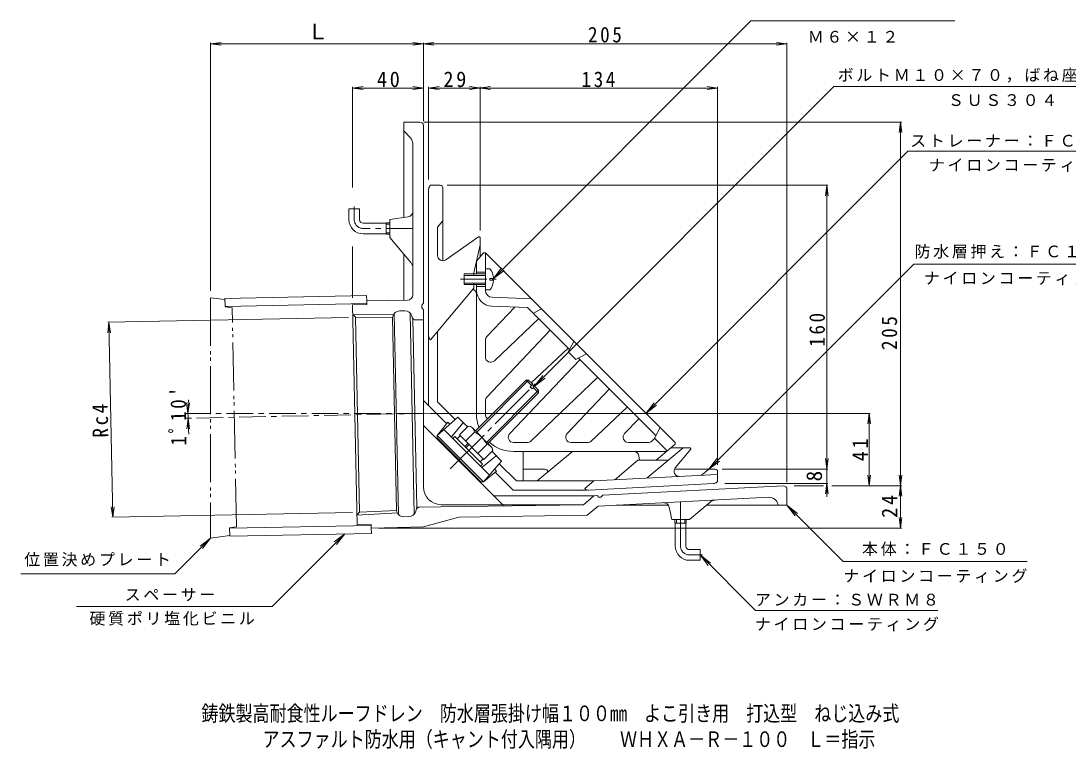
# Model space of a CAD drawing. Units: millimetres, scale not verified. Extents: x -359 to 538, y -413 to 398.
# Drawn here: x -359 to 231, y -413 to -3 of the extents above; entities that cross this region are included whole.
import ezdxf
from ezdxf.enums import TextEntityAlignment as Align

# ---------------------------------------------------------------- set-up
doc = ezdxf.new("R2010")
doc.units = ezdxf.units.MM
doc.header["$LTSCALE"] = 3
for name, pattern in [('CHAIN1', [8, 5, -1, 1, -1]), ('CHAIN2', [12, 9, -1, 1, -1]), ('DOUBLE_CHAIN2', [12.8, 9, -1, 0.6, -0.6, 0.6, -1])]:
    doc.linetypes.add(name, pattern=pattern)
for name, color, linetype, lineweight in [('0-0', 4, 'Continuous', 9), ('0-1', 6, 'Continuous', 5), ('0-2', 3, 'Continuous', 9), ('0-3', 7, 'Continuous', 9), ('0-4', 7, 'Continuous', 9), ('0-5', 7, 'Continuous', 9), ('0-8', 3, 'Continuous', 9), ('0-A', 2, 'Continuous', 9)]:
    doc.layers.add(name, color=color, linetype=linetype, lineweight=lineweight)
doc.layers.add('F-4', color=2, linetype='Continuous')
doc.styles.add('ＭＳ ゴシック', font='')
doc.styles.get('ＭＳ ゴシック').set_extended_font_data('MS Gothic')

msp = doc.modelspace()

# ---------------------------------------------------------------- linework, layer by layer
at = {"layer": '0-0'}
for p, q in [((-143.274, -59.731), (-143.274, -113.5)), ((-134.274, -59.731), (-143.274, -59.731)), ((-139.617, -68.652), (-143.274, -64.731)), ((-132.274, -161.789), (-132.274, -61.731)), ((-138.274, -72.062), (-138.274, -157.103)), ((-140.818, -113.122), (-151.274, -114.731)), ((-151.274, -114.731), (-151.274, -124.731)), ((-139.444, -138.83), (-151.274, -124.731)), ((-143.274, -134.265), (-143.274, -160.144)), ((-172.233, -162.734), (-169.709, -286.709)), ((-133.274, -162.981), (-132.274, -161.789)), ((-172.122, -168.218), (-149.306, -168.466)), ((-170.613, -169.713), (-149.735, -169.94)), ((-149.533, -169.175), (-149.735, -169.94)), ((-147.522, -278.593), (-149.735, -169.94)), ((-146.429, -280.859), (-148.735, -167.631)), ((-142.782, -166.135), (-145.747, -166.196)), ((-137.431, -280.676), (-139.737, -167.448)), ((-138.602, -169.85), (-138.877, -168.958)), ((-136.01, -276.771), (-138.172, -170.606)), ((-136.65, -171.262), (-132.274, -171.262)), ((-132.274, -216.647), (-129.353, -219.569)), ((-132.274, -230.79), (-87.017, -276.047)), ((70.621, -264.789), (-31.056, -270.117)), ((-36.126, -270.383), (-92.681, -270.383)), ((-36.126, -270.383), (-42.085, -275.383)), ((-34.379, -270.291), (-36.126, -270.383)), ((62.456, -271.225), (-33.808, -276.27)), ((-32.329, -271.185), (-33.328, -271.238)), ((-32.329, -271.185), (-31.056, -270.117)), ((72.726, -266.786), (72.726, -275.731)), ((-136.01, -276.771), (-136.633, -279.132)), ((-136.01, -276.771), (-42.085, -275.383)), ((-122.274, -275.383), (-42.085, -275.383)), ((-33.808, -276.27), (-39.863, -281.351)), ((6.047, -275.731), (-23.523, -275.731)), ((6.253, -276.712), (7.726, -283.731)), ((29.362, -273.967), (17.726, -283.731)), ((72.726, -275.731), (27.26, -275.731)), ((67.61, -275.184), (67.726, -275.731)), ((-169.82, -281.225), (-146.96, -280.044)), ((-168.373, -279.67), (-147.522, -278.593)), ((-147.289, -279.349), (-147.522, -278.593)), ((-140.42, -282.111), (-143.385, -282.172)), ((-112.274, -282.421), (-132.274, -287.947)), ((-112.274, -282.421), (-39.863, -281.351)), ((-161.71, -286.546), (-169.709, -286.709)), ((-161.71, -286.546), (-161.67, -288.545)), ((-161.67, -288.545), (-132.274, -287.947)), ((7.726, -283.731), (17.726, -283.731))]:
    msp.add_line(p, q, dxfattribs=at)
at = {"layer": '0-0', "linetype": 'CHAIN1'}
for p, q in [((-138.274, -119.731), (-166.274, -119.731)), ((-125.194, -223.789), (-266.087, -226.658)), ((-132.274, -223.933), (-266.039, -223.933))]:
    msp.add_line(p, q, dxfattribs=at)
at = {"layer": '0-0', "linetype": 'CHAIN2'}
for p, q in [((-117.192, -255.21), (-69.228, -207.246)), ((12.726, -298.731), (12.726, -273.831))]:
    msp.add_line(p, q, dxfattribs=at)
at = {"layer": '0-0'}
for points in [[(-141.213, -160.102), (-164.276, -160.572), (-164.235, -162.571), (-172.233, -162.734)], [(-133.274, -162.981), (-133.274, -164.481), (-132.274, -165.481), (-132.274, -265.383)], [(-172.122, -168.218), (-170.613, -169.713), (-168.373, -279.67), (-169.82, -281.225)]]:
    msp.add_lwpolyline(points, dxfattribs=at)
for centre, radius, start, end in [((-134.274, -61.731), 2, 0, 90), ((-143.274, -72.062), 5, 0, 42.99947), ((-141.274, -110.157), 3, 278.74631, 0), ((-143.274, -142.044), 5, 0, 39.99959), ((-141.274, -157.103), 3, 271.1664, 0), ((-132.274, -163.345), 1, 140.0047, 180), ((-132.274, -164.067), 1, 180, 224.99397), ((-133.274, -165.895), 1, 0, 44.99397), ((-133.274, -161.425), 1, 320.0047, 0), ((-145.665, -170.195), 4, 91.16612, 165.22083), ((-142.7, -170.134), 4, 17.11139, 91.16612), ((-136.691, -169.262), 2, 197.11024, 271.16685), ((-122.274, -265.383), 10, 180, 270), ((70.726, -266.786), 2, 0, 92.99921), ((-34.352, -270.791), 0.5, 3.01041, 92.99921), ((-33.354, -270.738), 0.5, 183.0107, 272.99905), ((62.718, -276.218), 5, 11.93828, 92.99974), ((-134.465, -278.753), 2, 90.63733, 165.22083), ((3.317, -277.328), 3, 11.84943, 93.00011), ((32.576, -277.797), 5, 93.00032, 130.00017), ((-143.466, -278.172), 4, 197.11092, 271.16684), ((-140.501, -278.112), 4, 271.16684, 345.22014)]:
    msp.add_arc(centre, radius, start, end, dxfattribs=at)
at = {"layer": '0-1'}
for p, q in [((-129.353, -97.652), (-129.353, -219.569)), ((-128.651, -95.723), (-128.353, -95.368)), ((-122.853, -95.368), (-128.353, -95.368)), ((-121.353, -96.868), (-121.353, -137.911)), ((-121.353, -115.368), (-124.353, -118.943)), ((-124.353, -134.911), (-124.353, -118.943)), ((-119.632, -137.368), (-101.14, -124.419)), ((-100.353, -128.868), (-103.853, -144.65)), ((-100.353, -124.828), (-100.353, -135.751)), ((-103.853, -144.65), (-103.853, -146.238)), ((-103.853, -153.368), (-128.353, -182.566)), ((-103.853, -150.498), (-103.853, -153.368)), ((-128.651, -182.211), (-128.353, -182.566)), ((-124.353, -217.498), (-124.353, -177.799)), ((-124.353, -217.498), (-114.418, -227.432)), ((-129.353, -219.569), (-119.202, -229.72)), ((-112.913, -226.109), (-124.58, -236.362)), ((-118.569, -228.938), (-124.578, -236.361)), ((-118.569, -228.938), (-117.429, -230.078)), ((-109.856, -229.166), (-116.574, -237.298)), ((-112.913, -226.109), (-107.468, -231.554)), ((-120.816, -233.055), (-95.109, -258.762)), ((-124.58, -236.362), (-124.58, -237.777)), ((-124.58, -236.364), (-98.417, -262.525)), ((-124.58, -237.777), (-99.831, -262.525)), ((-91.22, -247.802), (-99.352, -254.519)), ((-76.081, -262.019), (-76.081, -245.368)), ((-48.236, -245.368), (-68.081, -262.019)), ((14.147, -243.368), (-6.077, -260.338)), ((18.075, -243.368), (7.264, -243.368)), ((9.756, -254.56), (18.458, -244.189)), ((-89.487, -252.364), (-79.831, -262.019)), ((-11.353, -250.368), (-24.378, -261.297)), ((5.077, -250.368), (-11.353, -250.368)), ((-90.992, -256.515), (-98.415, -262.523)), ((-90.992, -256.515), (-92.133, -255.375)), ((-91.774, -257.148), (-81.623, -267.298)), ((-63.78, -255.368), (-76.081, -255.368)), ((-62.28, -256.868), (-62.28, -257.152)), ((-36.158, -262.019), (33.647, -258.361)), ((32.147, -255.368), (9.271, -255.368)), ((28.647, -255.368), (24.509, -258.84)), ((33.647, -256.868), (33.647, -262.366)), ((-98.417, -262.525), (-99.831, -262.525)), ((-36.158, -262.019), (-79.831, -262.019)), ((-39.049, -267.178), (31.372, -263.487)), ((33.143, -262.789), (33.647, -262.366)), ((-81.623, -267.298), (-41.353, -267.298))]:
    msp.add_line(p, q, dxfattribs=at)
at = {"layer": '0-1', "linetype": 'DOUBLE_CHAIN2'}
msp.add_line((-40.259, -267.241), (-42.733, -267.371), dxfattribs=at)
at = {"layer": '0-1'}
for points in [[(-93.608, -245.414), (-88.164, -250.858), (-98.417, -262.525)], [(-41.135, -266.48), (-41.353, -266.297), (-36.261, -262.025)]]:
    msp.add_lwpolyline(points, dxfattribs=at)
for centre, radius, start, end in [((-126.353, -97.652), 3, 139.99997, 180), ((-122.853, -96.868), 1.5, 0, 90), ((-100.853, -124.828), 0.5, 0, 125.00484), ((-121.353, -134.911), 3, 180, 305.00085), ((-126.353, -180.282), 3, 180, 220.00003), ((18.075, -243.868), 0.5, 319.99725, 90), ((5.077, -248.368), 2, 270, 310.0004), ((-63.78, -256.868), 1.5, 0, 90), ((12.054, -256.488), 3, 139.9996, 273.00014), ((32.147, -256.868), 1.5, 0, 90), ((31.215, -260.491), 3, 272.99916, 310.00003), ((-39.206, -264.182), 3, 229.99997, 273.00014)]:
    msp.add_arc(centre, radius, start, end, dxfattribs=at)
at = {"layer": '0-2'}
for p, q in [((-102.428, -138.224), (-98.353, -133.368)), ((-98.353, -133.368), (-97.353, -133.368)), ((-97.353, -154.519), (-97.353, -133.368)), ((-97.353, -133.368), (9.647, -240.368)), ((-102.353, -138.135), (-102.353, -145.368)), ((-102.353, -144.368), (-97.353, -144.368)), ((-102.353, -224.368), (-102.353, -151.368)), ((-102.353, -152.368), (-97.353, -152.368)), ((-93.507, -158.516), (-71.353, -159.368)), ((-80.732, -164.011), (-96.529, -180.657)), ((-65.696, -165.025), (-70.292, -167.5)), ((-67.28, -170.512), (-92.288, -194.243)), ((-60.731, -177.061), (-96.529, -214.784)), ((-97.353, -192.067), (-97.353, -182.722)), ((-71.587, -206.624), (-50.663, -187.129)), ((-83.614, -235.303), (-44.114, -193.678)), ((-40.317, -190.404), (-46.292, -193.621)), ((-44.913, -192.878), (-1.313, -236.479)), ((-34.046, -203.746), (-71.769, -239.544)), ((-27.497, -210.295), (-51.228, -235.303)), ((-97.353, -224.453), (-97.353, -216.849)), ((-17.429, -220.363), (-37.641, -239.544)), ((-10.88, -226.912), (-18.842, -235.303)), ((-81.438, -240.368), (-73.834, -240.368)), ((-49.052, -240.368), (-39.707, -240.368)), ((-16.666, -240.368), (-5.579, -240.368)), ((-1.9, -238.013), (-3.514, -239.544)), ((9.647, -241.368), (-1.079, -250.368)), ((9.647, -240.368), (9.647, -241.368)), ((-81.353, -245.368), (4.88, -245.368)), ((-10.871, -247.78), (-10.353, -250.368)), ((-10.353, -250.368), (-1.079, -250.368))]:
    msp.add_line(p, q, dxfattribs=at)
at = {"layer": '0-2', "linetype": 'CHAIN1'}
msp.add_line((-111.452, -148.368), (-91.291, -148.368), dxfattribs=at)
at = {"layer": '0-2'}
for points in [[(-93.699, -163.512), (-73.503, -164.289), (-49.863, -187.928)], [(-47.389, -183.332), (-50.606, -189.308), (-46.292, -193.621)], [(1.162, -231.883), (-2.055, -237.858), (5.192, -245.106)]]:
    msp.add_lwpolyline(points, dxfattribs=at)
for centre, radius, start, end in [((-105.353, -156.827), 3, 0, 70.98938), ((-93.353, -154.519), 9, 179.99965, 267.79723), ((-93.353, -154.519), 4, 179.99965, 267.79723), ((-94.353, -182.722), 3, 136.50002, 179.99966), ((-94.353, -192.067), 3, 180.00017, 313.49998), ((-94.353, -216.849), 3, 136.50002, 179.99983), ((-81.353, -224.368), 21, 180, 200.87131), ((-94.353, -224.453), 3, 180, 235.51627), ((-81.438, -237.368), 3, 136.50073, 270), ((-49.052, -237.368), 3, 136.50002, 269.99983), ((-16.666, -237.368), 3, 136.50002, 270), ((-81.353, -224.368), 21, 228.8649, 270), ((-73.834, -237.368), 3, 270.00017, 313.49998), ((-39.707, -237.368), 3, 270.00034, 313.49998), ((-5.579, -237.368), 3, 270.00034, 313.50046), ((-13.812, -248.368), 3, 11.31007, 90)]:
    msp.add_arc(centre, radius, start, end, dxfattribs=at)
at = {"layer": '0-3', "linetype": 'DOUBLE_CHAIN2'}
for p, q in [((-244.256, -159.7), (-252.274, -158.881)), ((-252.274, -158.881), (-252.274, -294.212)), ((-244.17, -163.949), (-240.16, -164.368)), ((-237.645, -287.842), (-240.16, -164.368)), ((-241.634, -288.423), (-237.645, -287.842)), ((-241.548, -292.672), (-252.274, -294.212))]:
    msp.add_line(p, q, dxfattribs=at)
at = {"layer": '0-3'}
for p, q in [((-244.266, -159.2), (-164.337, -157.572)), ((-244.17, -163.949), (-244.266, -159.2)), ((-164.276, -160.572), (-164.337, -157.572)), ((-244.175, -163.699), (-164.245, -162.071)), ((-241.634, -288.423), (-241.538, -293.172)), ((-241.629, -288.673), (-161.7, -287.046)), ((-161.67, -288.545), (-161.608, -291.545)), ((-241.538, -293.172), (-161.608, -291.545))]:
    msp.add_line(p, q, dxfattribs=at)
at = {"layer": '0-4'}
for p, q in [((-252.274, -15.583), (-246.325, -14.8)), ((-252.274, -154.881), (-252.274, -14.983)), ((-252.274, -15.583), (72.726, -15.583)), ((-252.274, -15.583), (-246.325, -16.366)), ((-126.325, -16.366), (-138.223, -14.8)), ((-126.325, -14.8), (-138.223, -16.366)), ((-132.274, -59.14), (-132.274, -14.983)), ((72.726, -15.583), (66.777, -14.8)), ((72.726, -15.583), (66.777, -16.366)), ((72.726, -262.786), (72.726, -14.983)), ((-172.233, -40.55), (-166.285, -39.767)), ((-172.233, -96.651), (-172.233, -39.95)), ((-172.233, -40.55), (-132.274, -40.55)), ((-172.233, -40.55), (-166.285, -41.333)), ((-132.274, -40.55), (-138.223, -39.767)), ((-132.274, -40.55), (-138.223, -41.333)), ((-129.353, -40.55), (-123.404, -39.767)), ((-129.353, -92.178), (-129.353, -39.95)), ((-129.353, -40.55), (33.647, -40.55)), ((-129.353, -40.55), (-123.404, -41.333)), ((-94.404, -41.333), (-106.301, -39.767)), ((-94.404, -39.767), (-106.301, -41.333)), ((-100.353, -120.828), (-100.353, -39.95)), ((33.647, -40.55), (27.699, -39.767)), ((33.647, -40.55), (27.699, -41.333)), ((33.647, -252.868), (33.647, -39.95)), ((-132.015, -59.731), (137.417, -59.731)), ((136.817, -59.731), (136.034, -65.679)), ((136.817, -288.545), (136.817, -59.731)), ((136.817, -59.731), (137.6, -65.679)), ((-118.853, -95.368), (95.823, -95.368)), ((95.223, -95.368), (94.44, -101.316)), ((95.223, -270.934), (95.223, -95.368)), ((95.223, -95.368), (96.007, -101.316)), ((-172.233, -158.734), (-172.233, -129.911)), ((-174.612, -169.794), (-310.252, -172.529)), ((-309.652, -172.517), (-310.314, -178.48)), ((-307.413, -282.474), (-309.652, -172.517)), ((-309.652, -172.517), (-308.748, -178.448)), ((-265.061, -223.933), (-265.844, -217.985)), ((-265.061, -223.933), (-264.278, -217.985)), ((-128.274, -223.933), (119.675, -223.933)), ((119.075, -223.933), (118.292, -229.882)), ((119.075, -264.731), (119.075, -223.933)), ((119.075, -223.933), (119.858, -229.882)), ((-265.034, -226.637), (-265.695, -232.6)), ((-265.034, -226.637), (-264.129, -232.568)), ((95.223, -255.368), (94.44, -249.419)), ((95.223, -255.368), (96.007, -249.419)), ((36.147, -255.368), (95.823, -255.368)), ((119.075, -264.731), (118.292, -258.782)), ((119.075, -264.731), (119.858, -258.782)), ((137.6, -258.782), (136.034, -270.679)), ((136.034, -258.782), (137.6, -270.679)), ((37.647, -263.368), (95.823, -263.368)), ((76.726, -264.731), (93.326, -264.731)), ((95.223, -263.368), (94.44, -269.316)), ((95.223, -263.368), (96.007, -269.316)), ((98.05, -264.731), (137.417, -264.731)), ((-307.413, -282.474), (-308.317, -276.542)), ((-307.413, -282.474), (-306.751, -276.51)), ((-172.372, -279.751), (-308.013, -282.486)), ((136.817, -288.545), (136.034, -282.597)), ((136.817, -288.545), (137.6, -282.597)), ((-157.669, -288.545), (137.417, -288.545))]:
    msp.add_line(p, q, dxfattribs=at)
msp.add_arc((-132.274, -223.933), 132.787, 176.67247, 185.06786, dxfattribs=at)
at = {"layer": '0-5'}
for p, q in [((-92.764, -147.889), (52.381, -2.744)), ((167.488, -2.744), (52.381, -2.744)), ((-69.602, -208.609), (99.233, -39.774)), ((99.233, -39.774), (289.324, -39.774)), ((-6.788, -223.933), (140.983, -76.163)), ((268.02, -76.163), (140.983, -76.163)), ((28.647, -255.368), (144.213, -139.802)), ((259.136, -139.802), (144.213, -139.802)), ((-92.764, -147.889), (-88.199, -141.939)), ((-92.764, -147.889), (-86.814, -143.323)), ((-69.602, -208.609), (-65.036, -202.658)), ((-69.602, -208.609), (-63.652, -204.043)), ((-6.788, -223.933), (-2.222, -217.983)), ((-6.788, -223.933), (-0.837, -219.368)), ((28.647, -255.368), (33.213, -249.418)), ((28.647, -255.368), (34.597, -250.802)), ((72.726, -275.731), (78.676, -280.296)), ((72.726, -275.731), (77.292, -281.681)), ((72.726, -275.731), (104.388, -307.393)), ((-252.274, -294.212), (-272.474, -314.412)), ((-252.274, -294.212), (-258.224, -298.778)), ((-252.274, -294.212), (-256.84, -300.162)), ((-176.661, -291.851), (-217.542, -332.732)), ((-176.661, -291.851), (-182.611, -296.417)), ((-176.661, -291.851), (-181.227, -297.801)), ((23.726, -303.731), (54.989, -334.993)), ((23.726, -303.731), (28.292, -309.681)), ((23.726, -303.731), (29.676, -308.296)), ((208.222, -307.393), (104.388, -307.393)), ((-359.259, -314.412), (-272.474, -314.412)), ((-327.949, -332.732), (-217.542, -332.732)), ((157.805, -334.993), (54.989, -334.993))]:
    msp.add_line(p, q, dxfattribs=at)
at = {"layer": '0-8'}
for p, q in [((-168.274, -108.731), (-174.274, -108.731)), ((-174.274, -114.731), (-174.274, -108.731)), ((-168.274, -114.731), (-168.274, -108.731)), ((-166.274, -116.73), (-153.274, -116.73)), ((-153.274, -116.556), (-153.274, -122.905)), ((-153.274, -116.556), (-151.274, -116.556)), ((-153.274, -117.371), (-151.274, -117.371)), ((-166.274, -122.731), (-153.274, -122.731)), ((-153.274, -122.091), (-151.274, -122.091)), ((-153.274, -122.905), (-151.274, -122.905)), ((9.551, -285.731), (9.551, -283.731)), ((9.551, -285.731), (15.901, -285.731)), ((9.726, -298.731), (9.726, -285.731)), ((10.366, -285.731), (10.366, -283.731)), ((15.086, -285.731), (15.086, -283.731)), ((15.726, -298.731), (15.726, -285.731)), ((15.901, -285.731), (15.901, -283.731)), ((17.726, -300.731), (23.726, -300.731)), ((23.726, -300.731), (23.726, -306.731)), ((17.726, -306.731), (23.726, -306.731))]:
    msp.add_line(p, q, dxfattribs=at)
at = {"layer": '0-8', "linetype": 'CHAIN1'}
for p, q in [((-171.274, -114.73), (-171.274, -107.342)), ((17.726, -303.731), (25.114, -303.731))]:
    msp.add_line(p, q, dxfattribs=at)
at = {"layer": '0-8'}
for centre, radius in [((-166.274, -114.731), 8), ((-166.274, -114.731), 2), ((17.726, -298.731), 8), ((17.726, -298.731), 2)]:
    msp.add_arc(centre, radius, 180, 270, dxfattribs=at)
at = {"layer": '0-8', "linetype": 'CHAIN1'}
for centre in [(-166.274, -114.73), (17.726, -298.731)]:
    msp.add_arc(centre, 5, 180, 270, dxfattribs=at)
at = {"layer": '0-A'}
for p, q in [((-109.353, -145.368), (-109.353, -151.368)), ((-97.353, -145.368), (-109.353, -145.368)), ((-97.353, -146.238), (-109.353, -146.238)), ((-94.753, -142.368), (-97.353, -142.368)), ((-97.353, -150.498), (-109.353, -150.498)), ((-97.353, -151.368), (-109.353, -151.368)), ((-94.753, -148.847), (-94.753, -147.889)), ((-92.764, -147.889), (-94.753, -147.889)), ((-92.764, -148.847), (-94.753, -148.847)), ((-94.753, -154.368), (-97.353, -154.368)), ((-102.942, -233.817), (-74.375, -205.25)), ((-102.235, -234.524), (-72.961, -205.25)), ((-74.375, -205.25), (-72.961, -205.25)), ((-71.37, -208.255), (-74.375, -205.25)), ((-70.663, -207.548), (-72.961, -205.25)), ((-96.578, -240.181), (-67.304, -210.907)), ((-95.871, -240.888), (-67.304, -212.321)), ((-72.077, -208.962), (-70.663, -207.548)), ((-71.016, -210.023), (-72.077, -208.962)), ((-71.016, -210.023), (-69.602, -208.609)), ((-67.304, -212.321), (-70.309, -209.316)), ((-67.304, -210.907), (-69.602, -208.609)), ((-67.304, -210.907), (-67.304, -212.321)), ((-106.969, -231.056), (-111.993, -236.08)), ((-98.134, -249.939), (-111.993, -236.08)), ((-103.499, -234.526), (-108.523, -239.55)), ((-104.601, -232.158), (-94.212, -242.547)), ((-115.741, -238.13), (-114.61, -236.999)), ((-99.053, -252.555), (-114.61, -236.999)), ((-113.337, -238.272), (-111.569, -236.504)), ((-109.006, -242.603), (-107.238, -240.835)), ((-108.298, -243.31), (-106.531, -241.542)), ((-96.58, -241.445), (-101.604, -246.469)), ((-93.11, -244.915), (-98.134, -249.939)), ((-100.326, -251.283), (-98.558, -249.515)), ((-100.185, -253.687), (-99.053, -252.555))]:
    msp.add_line(p, q, dxfattribs=at)
for centre, radius, start, end in [((-102.753, -148.368), 10, 2.74562, 36.86987), ((-102.753, -148.368), 10, 323.13013, 357.25438), ((-107.296, -234.853), 3.811, 4.92564, 85.07436), ((-109.18, -247.126), 13.822, 24.26926, 65.73074), ((-96.907, -245.242), 3.811, 4.92564, 85.07436)]:
    msp.add_arc(centre, radius, start, end, dxfattribs=at)

# ---------------------------------------------------------------- texts
at = {"layer": '0-4', "color": 2, "style": 'ＭＳ ゴシック'}
msp.add_text('Ｌ', height=8.798, dxfattribs=at).set_placement((-197.825, -15.747), align=Align.BOTTOM_LEFT)
msp.add_text('8', height=8.798, rotation=90, dxfattribs=at).set_placement((95.095, -262.273), align=Align.BOTTOM_LEFT)
at = {"layer": '0-4', "color": 2, "char_height": 8.798, "attachment_point": 7, "style": 'ＭＳ ゴシック'}
for s, insert in [('\\T1.27;\\W0.9;205', (-39.481, -14.969)), ('\\T1.27;\\W0.95;40', (-158.523, -40.143)), ('\\T1.27;\\W0.95;29', (-121.01, -40.143)), ('\\T1.27;\\W0.9;134', (-43.108, -40.143))]:
    msp.add_mtext(s, dxfattribs=dict(at, insert=insert))
for s, insert, rotation in [('\\T1.27;\\W0.9;160', (94.205, -186.362), 90), ('\\T1.27;\\W0.9;205', (134.947, -188.2), 90), ("\\T1.28;\\W0.9;1ﾟ10'", (-265.816, -242.024), 90.584), ('\\T1.27;\\W0.9;Rc4', (-309.832, -237.494), 91.167), ('\\T1.27;\\W0.95;41', (118.376, -250.944), 90), ('\\T1.27;\\W0.95;24', (134.918, -282.802), 90)]:
    msp.add_mtext(s, dxfattribs=dict(at, insert=insert, rotation=rotation))
at = {"layer": '0-5', "char_height": 6.598, "attachment_point": 7, "style": 'ＭＳ ゴシック'}
for s, insert in [('\\T1.17;Ｍ６×１２', (84.434, -15.067)), ('\\T1.17;ボルトＭ１０×７０，ばね座金，平座金', (101.341, -37.494)), ('\\T1.17;ＳＵＳ３０４', (163.528, -50.779)), ('\\T1.17;ストレーナー：ＦＣ１５０', (142.251, -73.897)), ('\\T1.17;ナイロンコーティング', (152.751, -87.941)), ('\\T1.17;防水層押え：ＦＣ１５０', (144.675, -136.694)), ('\\T1.17;ナイロンコーティング', (149.925, -151.704)), ('\\T1.17;本体：ＦＣ１５０', (115.055, -304.341)), ('\\T1.17;位置決めプレート', (-357.401, -310.331)), ('\\T1.17;ナイロンコーティング', (104.555, -319.526)), ('\\T1.17;スペーサー', (-300.749, -329.81)), ('\\T1.17;アンカー：ＳＷＲＭ８', (54.647, -332.551)), ('\\T1.17;硬質ポリ塩化ビニル', (-320.603, -343.558)), ('\\T1.17;ナイロンコーティング', (54.647, -346.704))]:
    msp.add_mtext(s, dxfattribs=dict(at, insert=insert))
at = {"layer": 'F-4', "style": 'ＭＳ ゴシック', "width": 0.8}
for s, p in [('鋳鉄製高耐食性ルーフドレン\u3000防水層張掛け幅１００mm\u3000よこ引き用\u3000打込型\u3000ねじ込み式', (-257.458, -400.054)), ('アスファルト防水用（キャント付入隅用）\u3000\u3000ＷＨＸＡ－Ｒ－１００\u3000Ｌ＝指示', (-223.007, -414.608))]:
    msp.add_text(s, height=8.798, dxfattribs=at).set_placement(p, align=Align.BOTTOM_LEFT)

doc.saveas('drawing.dxf')
